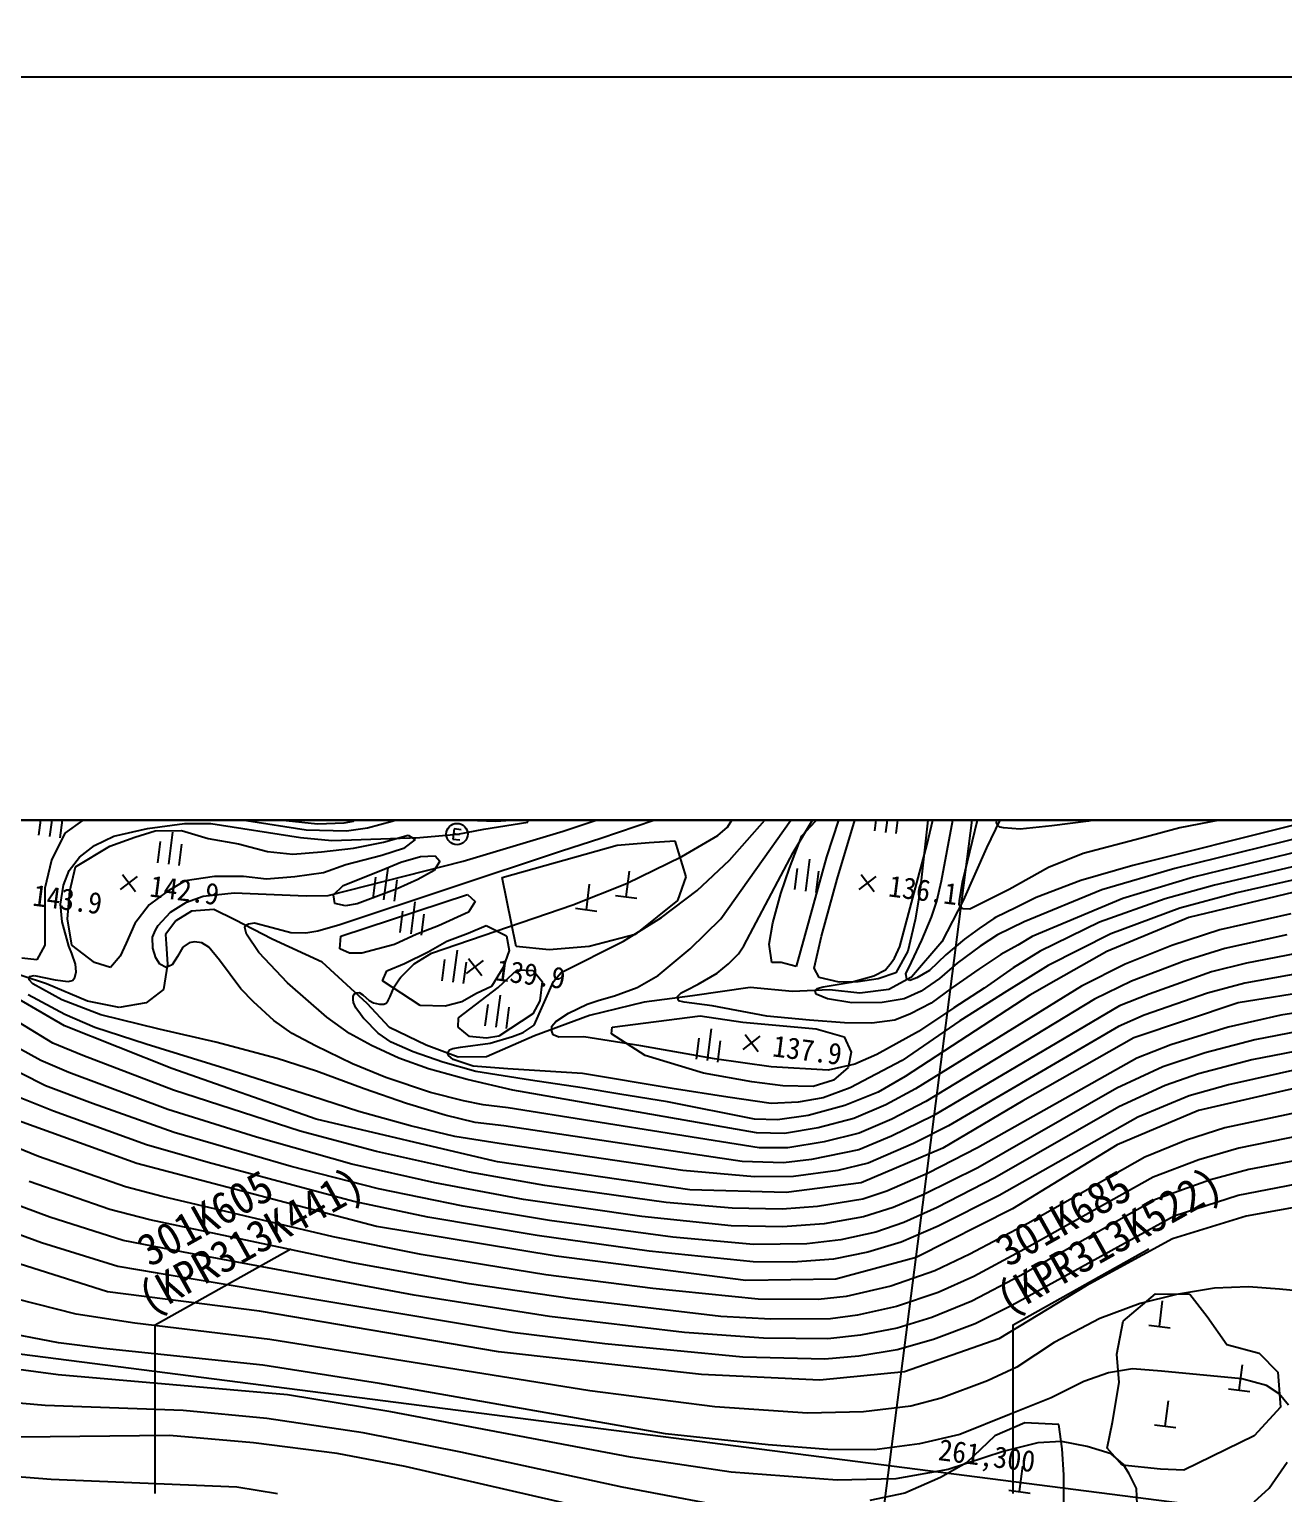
# Model space of a CAD drawing. Header units: millimetres. Extents: x 2406 to 3202, y 1103 to 1810.
# Drawn here: x 2783.3 to 2900.3, y 1487 to 1623.5 of the extents above; entities that cross this region are included whole.
import ezdxf
from ezdxf.xclip import XClip

# ---------------------------------------------------------------- set-up
doc = ezdxf.new("R2010")
doc.units = ezdxf.units.MM
doc.header["$LTSCALE"] = 10
doc.header["$MEASUREMENT"] = 0
doc.header["$XCLIPFRAME"] = 2
doc.layers.add('TX-PAPR', color=2, linetype='Continuous', plot=False)
doc.layers.add('TZ-BASE', color=253, linetype='Continuous')
doc.styles.add('HANA', font='GulimChe.ttf')
doc.styles.get("Standard").update_dxf_attribs({"font": 'GulimChe.ttf'})

# ---------------------------------------------------------------- blocks, each defined once
blk = doc.blocks.new('JD-FHFJ6')
at = {"layer": 'TZ-BASE'}
for p, q in [((333.38, -297.04), (400.82, 227.79)), ((280, 127.68), (700, 73.71)), ((377.79, 81.81, 136.31), (376.31, 68.3, 136.31)), ((383.49, 75, 133), (385.06, 80.37, 133)), ((357.75, 65.81, 138), (367.21, 79.12, 138)), ((368.58, 69.51, 136.31), (371.11, 77.85, 136.31)), ((295.55, 76.44, 144.1), (295.17, 73.47, 144.1)), ((373.48, 76.84, 136.33), (373.1, 73.86, 136.33)), ((376.99, 72.76, 136), (377.98, 77.08, 136)), ((384.71, 76.99, 150.76), (382.51, 72.42, 150.76)), ((294.18, 73.59, 144.1), (294.43, 75.58, 144.1)), ((296.16, 73.34, 144.1), (296.42, 75.32, 144.1)), ((300.12, 75.25, 144.25), (298.23, 74.97, 144.25)), ((307.74, 76, 144), (313.52, 74.95, 144)), ((310.77, 76.09, 145), (317.21, 74.95, 145)), ((323.5, 74.89, 145), (323.99, 75.34, 145)), ((327.1, 74.9, 144), (328.87, 75.51, 144)), ((334.23, 74.98, 151.22), (331.55, 75.25, 151.22)), ((340.06, 75.09, 151.22), (336.73, 74.87, 151.22)), ((343.04, 73.97, 142), (346.4, 75.09, 142)), ((346.55, 73.31, 141), (354.58, 76.05, 141)), ((358.56, 71.26, 139), (361.92, 75.1, 139)), ((364.49, 71.99, 137), (366.77, 75.79, 137)), ((366.56, 74.91, 136.81), (367.67, 75.99, 136.81)), ((368.79, 75.22, 136.81), (367.6, 71.58, 136.81)), ((372.11, 73.99, 136.33), (372.36, 75.97, 136.33)), ((374.09, 73.74, 136.33), (374.35, 75.72, 136.33)), ((378.33, 69.33, 135), (379.53, 75.9, 135)), ((380.27, 69.21, 134), (381.91, 76.02, 134)), ((396.32, 75.82, 133), (392.02, 74.91, 133)), ((406.08, 75.36, 134), (400.55, 74.28, 134)), ((296.58, 73.79, 144.25), (295.34, 71.27, 144.25)), ((298.23, 74.97, 144.25), (296.58, 73.79, 144.25)), ((301.16, 73.49, 143), (304.31, 74.23, 143)), ((303.12, 73.4, 143.22), (305.02, 73.99, 143.22)), ((304.31, 74.23, 143), (307.75, 74.68, 143)), ((305.02, 73.99, 143.22), (307.47, 74.04, 143.22)), ((306.64, 73.88, 143.39), (306.25, 70.91, 143.39)), ((307.47, 74.04, 143.22), (309.95, 73.28, 143.22)), ((307.75, 74.68, 143), (310.19, 74.7, 143)), ((310.19, 74.7, 143), (318.57, 73.38, 143)), ((313.52, 74.95, 144), (319.09, 74.09, 144)), ((317.21, 74.95, 145), (320.13, 74.66, 145)), ((319.09, 74.09, 144), (322.84, 73.99, 144)), ((320.13, 74.66, 145), (322.64, 74.75, 145)), ((322.64, 74.75, 145), (323.5, 74.89, 145)), ((322.84, 73.99, 144), (324.79, 74.27, 144)), ((324.79, 74.27, 144), (327.1, 74.9, 144)), ((332.87, 74.19, 144.08), (332.75, 73.23, 144.08)), ((333.39, 73.64, 144.08), (332.81, 73.71, 144.08)), ((333.53, 74.1, 144.08), (332.87, 74.19, 144.08)), ((333.23, 73.68, 143), (335.66, 74.17, 143)), ((333.73, 71.18, 142), (343.04, 73.97, 142)), ((336.73, 74.87, 151.22), (334.23, 74.98, 151.22)), ((335.66, 74.17, 143), (339.76, 74.81, 143)), ((339.76, 74.81, 143), (339.75, 75.07, 143)), ((357.48, 73.58, 140), (358.37, 74.34, 140)), ((358.37, 74.34, 140), (358.82, 75.06, 140)), ((365.3, 73.55, 136.81), (366.56, 74.91, 136.81)), ((383.45, 74.75, 133), (383.49, 75, 133)), ((383.61, 74.48, 133), (383.45, 74.75, 133)), ((383.78, 74.33, 133), (383.61, 74.48, 133)), ((384.09, 74.29, 133), (383.78, 74.33, 133)), ((385.66, 74.15, 133), (384.09, 74.29, 133)), ((388.61, 74.47, 133), (385.66, 74.15, 133)), ((392.02, 74.91, 133), (388.61, 74.47, 133)), ((411.05, 74.49, 135), (396.15, 70.76, 135)), ((400.55, 74.28, 134), (396.95, 73.33, 134)), ((297.57, 70.66, 143.22), (300.77, 72.57, 143.22)), ((297.96, 71.54, 143), (299.36, 72.64, 143)), ((299.36, 72.64, 143), (301.16, 73.49, 143)), ((300.77, 72.57, 143.22), (303.12, 73.4, 143.22)), ((305.26, 71.03, 143.39), (305.52, 73.02, 143.39)), ((307.25, 70.78, 143.39), (307.5, 72.76, 143.39)), ((309.95, 73.28, 143.22), (312.79, 72.78, 143.22)), ((312.79, 72.78, 143.22), (315.47, 72.07, 143.22)), ((318.57, 73.38, 143), (321.49, 73.11, 143)), ((320.51, 72.05, 143.22), (323.49, 72.38, 143.22)), ((321.49, 73.11, 143), (329.68, 73.39, 143)), ((323.49, 72.38, 143.22), (326.31, 72.94, 143.22)), ((328.16, 72.36, 143.22), (326.13, 71.7, 143.22)), ((326.31, 72.94, 143.22), (328.61, 73.59, 143.22)), ((329.26, 73.2, 143.22), (328.16, 72.36, 143.22)), ((328.61, 73.59, 143.22), (329.26, 73.2, 143.22)), ((329.68, 73.39, 143), (333.23, 73.68, 143)), ((332.75, 73.23, 144.08), (333.41, 73.15, 144.08)), ((337.37, 69.66, 139.51), (348.08, 72.67, 139.51)), ((342.89, 72.15, 141), (346.55, 73.31, 141)), ((348.08, 72.67, 139.51), (351.07, 72.9, 139.51)), ((351.07, 72.9, 139.51), (353.47, 73.08, 139.51)), ((353.47, 73.08, 139.51), (354.48, 69.72, 139.51)), ((354.1, 71.61, 140), (357.48, 73.58, 140)), ((364.14, 70.53, 136.81), (365.3, 73.55, 136.81)), ((374.42, 63.21, 136), (376.99, 72.76, 136)), ((382.51, 72.42, 150.76), (380.33, 67.51, 150.76)), ((396.95, 73.33, 134), (391.51, 71.88, 134)), ((412.18, 73.46, 136), (400.06, 70.48, 136)), ((295.34, 71.27, 144.25), (294.72, 68.66, 144.25)), ((296.99, 70.32, 143), (297.96, 71.54, 143)), ((315.47, 72.07, 143.22), (317.84, 71.84, 143.22)), ((317.84, 71.84, 143.22), (320.51, 72.05, 143.22)), ((321.15, 67.98, 142), (333.73, 71.18, 142)), ((322.22, 65.26, 141), (342.89, 72.15, 141)), ((326.13, 71.7, 143.22), (322.79, 70.82, 143.22)), ((326.04, 70.29, 142.5), (327.92, 71.08, 142.5)), ((327.92, 71.08, 142.5), (329.75, 71.6, 142.5)), ((329.75, 71.6, 142.5), (331.11, 71.67, 142.5)), ((331.56, 71.16, 142.5), (331.01, 70.3, 142.5)), ((331.11, 71.67, 142.5), (331.56, 71.16, 142.5)), ((348.96, 69.09, 140), (354.1, 71.61, 140)), ((355.55, 68.45, 139), (358.56, 71.26, 139)), ((359.9, 63.29, 137), (364.49, 71.99, 137)), ((367.6, 71.58, 136.81), (364.77, 61.37, 136.81)), ((366.02, 71.36, 136.33), (365.63, 68.39, 136.33)), ((391.51, 71.88, 134), (388.3, 70.58, 134)), ((412.01, 72.18, 137), (401.81, 69.68, 137)), ((413.04, 71.12, 138), (403.77, 68.93, 138)), ((296.45, 68.94, 143), (296.99, 70.32, 143)), ((297.07, 68.37, 143.22), (297.57, 70.66, 143.22)), ((301.77, 68.52, 142.9), (303.36, 69.74, 142.9)), ((301.95, 69.92, 142.9), (303.18, 68.34, 142.9)), ((310.53, 69.74, 143.22), (307.8, 69.33, 143.22)), ((313.26, 69.75, 143.22), (310.53, 69.74, 143.22)), ((315.39, 69.51, 143.22), (313.26, 69.75, 143.22)), ((318.03, 69.71, 143.22), (315.39, 69.51, 143.22)), ((320.7, 70.08, 143.22), (318.03, 69.71, 143.22)), ((322.79, 70.82, 143.22), (320.7, 70.08, 143.22)), ((322.53, 68.9, 142.5), (326.04, 70.29, 142.5)), ((325.32, 67.7, 142.26), (325.58, 69.69, 142.26)), ((326.7, 70.55, 142.26), (326.31, 67.58, 142.26)), ((331.01, 70.3, 142.5), (329.51, 69.47, 142.5)), ((338.65, 63.22, 139.51), (337.37, 69.66, 139.51)), ((348.93, 67.86, 140.85), (349.24, 70.24, 140.85)), ((354.48, 69.72, 139.51), (353.7, 67.51, 139.51)), ((363.33, 68.15, 136.81), (364.14, 70.53, 136.81)), ((364.64, 68.52, 136.33), (364.9, 70.5, 136.33)), ((366.63, 68.26, 136.33), (366.88, 70.24, 136.33)), ((370.65, 68.54, 136.09), (372.23, 69.76, 136.09)), ((370.83, 69.94, 136.09), (372.05, 68.36, 136.09)), ((388.3, 70.58, 134), (384.62, 68.52, 134)), ((396.15, 70.76, 135), (391.31, 69.37, 135)), ((400.06, 70.48, 136), (393.25, 68.5, 136)), ((401.81, 69.68, 137), (395.21, 67.7, 137)), ((413.24, 69.91, 139), (405.85, 68.22, 139)), ((294.72, 68.66, 144.25), (294.73, 66.38, 144.25)), ((296.18, 67.16, 143), (296.45, 68.94, 143)), ((296.85, 65.79, 143.22), (297.07, 68.37, 143.22)), ((306.14, 68.35, 143.22), (304.46, 67.1, 143.22)), ((307.8, 69.33, 143.22), (306.14, 68.35, 143.22)), ((321.64, 68.04, 142.5), (322.53, 68.9, 142.5)), ((327.56, 68.6, 142.5), (323.85, 67.19, 142.5)), ((327.31, 67.45, 142.26), (327.56, 69.43, 142.26)), ((329.51, 69.47, 142.5), (327.56, 68.6, 142.5)), ((343.96, 67.12, 140), (348.96, 69.09, 140)), ((345.21, 66.65, 140.77), (345.51, 69.03, 140.77)), ((352.21, 65.93, 139), (355.55, 68.45, 139)), ((367.12, 64.18, 136.31), (368.58, 69.51, 136.31)), ((376.31, 68.3, 136.31), (375.86, 65.7, 136.31)), ((377.87, 67.44, 135), (378.33, 69.33, 135)), ((379.99, 67.47, 134), (380.27, 69.21, 134)), ((384.62, 68.52, 134), (380.96, 66.71, 134)), ((393.25, 68.5, 136), (386.03, 65.52, 136)), ((391.31, 69.37, 135), (387.14, 67.79, 135)), ((403.77, 68.93, 138), (399.16, 67.65, 138)), ((411.97, 68.48, 140), (401.36, 65.91, 140)), ((296.34, 65.52, 143), (296.18, 67.16, 143)), ((304.46, 67.1, 143.22), (303.13, 65.36, 143.22)), ((306.45, 66.42, 142), (307.92, 67.34, 142)), ((307.92, 67.34, 142), (309.5, 67.92, 142)), ((309.5, 67.92, 142), (312.36, 68.23, 142)), ((312.36, 68.23, 142), (319.08, 67.93, 142)), ((319.08, 67.93, 142), (321.15, 67.98, 142)), ((321.77, 67.23, 142.5), (321.64, 68.04, 142.5)), ((322.74, 67, 142.5), (321.77, 67.23, 142.5)), ((322.31, 64.17, 141.24), (334.12, 68.08, 141.24)), ((323.85, 67.19, 142.5), (322.74, 67, 142.5)), ((329.23, 67.37, 140.89), (328.84, 64.4, 140.89)), ((330.78, 62.59, 140), (343.96, 67.12, 140)), ((334.12, 68.08, 141.24), (334.85, 67.42, 141.24)), ((334.85, 67.42, 141.24), (334.21, 66.42, 141.24)), ((347.94, 67.99, 140.85), (349.92, 67.73, 140.85)), ((353.7, 67.51, 139.51), (349.75, 64.34, 139.51)), ((362.59, 65.43, 136.81), (363.33, 68.15, 136.81)), ((377.37, 65.95, 135), (377.87, 67.44, 135)), ((380.33, 67.51, 150.76), (378.34, 63.65, 150.76)), ((379.95, 67.16, 134), (379.99, 67.47, 134)), ((380.05, 66.96, 134), (379.95, 67.16, 134)), ((380.22, 66.81, 134), (380.05, 66.96, 134)), ((387.14, 67.79, 135), (385.28, 66.87, 135)), ((395.21, 67.7, 137), (386.77, 64.16, 137)), ((399.16, 67.65, 138), (393.06, 65.49, 138)), ((405.85, 68.22, 139), (400.55, 66.79, 139)), ((294.73, 66.38, 144.25), (294.73, 64.64, 144.25)), ((296.95, 63.26, 143), (296.34, 65.52, 143)), ((297.25, 63.34, 143.22), (296.85, 65.79, 143.22)), ((305.3, 65.18, 142), (306.45, 66.42, 142)), ((306.93, 65.61, 150.76), (305.97, 64.35, 150.76)), ((308.39, 66.51, 150.76), (306.93, 65.61, 150.76)), ((310.49, 66.67, 150.76), (308.39, 66.51, 150.76)), ((312.44, 65.7, 150.76), (310.49, 66.67, 150.76)), ((315.92, 63.92, 150.76), (312.44, 65.7, 150.76)), ((327.85, 64.52, 140.89), (328.11, 66.51, 140.89)), ((329.84, 64.27, 140.89), (330.09, 66.25, 140.89)), ((334.21, 66.42, 141.24), (331.41, 65.15, 141.24)), ((344.21, 66.78, 140.77), (346.2, 66.52, 140.77)), ((348.67, 63.73, 139), (352.21, 65.93, 139)), ((354.88, 63, 138), (357.75, 65.81, 138)), ((375.86, 65.7, 136.31), (375.17, 62.79, 136.31)), ((376.47, 63.81, 135), (377.37, 65.95, 135)), ((380.33, 66.73, 134), (380.22, 66.81, 134)), ((380.96, 66.71, 134), (380.33, 66.73, 134)), ((383.19, 65.82, 135), (381.83, 64.91, 135)), ((383.36, 65.93, 135), (383.19, 65.82, 135)), ((385.28, 66.87, 135), (383.36, 65.93, 135)), ((401.36, 65.91, 140), (393.74, 62.74, 140)), ((400.55, 66.79, 139), (394.09, 64.39, 139)), ((410.87, 66.26, 141), (404.27, 64.77, 141)), ((294.73, 64.64, 144.25), (294.72, 63.35, 144.25)), ((303.13, 65.36, 143.22), (302.31, 63.52, 143.22)), ((304.76, 64.08, 142), (305.03, 64.73, 142)), ((305.03, 64.73, 142), (305.3, 65.18, 142)), ((305.97, 64.35, 150.76), (306.04, 63.47, 150.76)), ((313.36, 65, 141), (313.46, 65.22, 141)), ((313.51, 64.36, 141), (313.36, 65, 141)), ((313.46, 65.22, 141), (313.71, 65.34, 141)), ((314.69, 62.65, 141), (313.51, 64.36, 141)), ((313.71, 65.34, 141), (314.27, 65.42, 141)), ((314.27, 65.42, 141), (315.92, 64.98, 141)), ((315.92, 64.98, 141), (317.65, 64.52, 141)), ((317.65, 64.52, 141), (319.05, 64.5, 141)), ((319.05, 64.5, 141), (320.16, 64.67, 141)), ((320.16, 64.67, 141), (322.22, 65.26, 141)), ((322.23, 63.01, 141.24), (322.31, 64.17, 141.24)), ((329.39, 64.38, 141.24), (327.32, 63.4, 141.24)), ((331.41, 65.15, 141.24), (329.39, 64.38, 141.24)), ((332.2, 63.71, 140.26), (334.19, 64.47, 140.26)), ((334.19, 64.47, 140.26), (335.87, 65.18, 140.26)), ((335.87, 65.18, 140.26), (337.76, 64.2, 140.26)), ((337.76, 64.2, 140.26), (338, 62.86, 140.26)), ((349.75, 64.34, 139.51), (345.47, 63.23, 139.51)), ((362.26, 63.43, 136.81), (362.59, 65.43, 136.81)), ((366.46, 61.2, 136.31), (367.12, 64.18, 136.31)), ((381.83, 64.91, 135), (380.46, 63.92, 135)), ((383.54, 64.3, 136), (381.93, 63.26, 136)), ((386.03, 65.52, 136), (383.54, 64.3, 136)), ((386.77, 64.16, 137), (385.44, 63.36, 137)), ((393.06, 65.49, 138), (387.52, 62.8, 138)), ((394.09, 64.39, 139), (388.27, 61.44, 139)), ((404.27, 64.77, 141), (399.78, 63.31, 141)), ((410.5, 64.3, 142), (404.72, 63.05, 142)), ((295.47, 54.22, 146), (280.44, 63.36, 146)), ((294.72, 63.35, 144.25), (293.98, 61.99, 144.25)), ((297.24, 62.57, 143), (296.95, 63.26, 143)), ((299.35, 61.72, 143.22), (297.25, 63.34, 143.22)), ((302.31, 63.52, 143.22), (301.76, 62.32, 143.22)), ((304.78, 63.07, 142), (304.76, 64.08, 142)), ((305.06, 62.17, 142), (304.78, 63.07, 142)), ((306.04, 63.47, 150.76), (306.15, 61.57, 150.76)), ((307.6, 63.17, 142), (307.1, 62.3, 142)), ((308.19, 63.56, 142), (307.6, 63.17, 142)), ((308.67, 63.65, 142), (308.19, 63.56, 142)), ((309.36, 63.57, 142), (308.67, 63.65, 142)), ((310.01, 63.17, 142), (309.36, 63.57, 142)), ((311.02, 61.95, 142), (310.01, 63.17, 142)), ((320.59, 61.76, 150.76), (315.92, 63.92, 150.76)), ((323.12, 62.6, 141.24), (322.23, 63.01, 141.24)), ((327.32, 63.4, 141.24), (324.28, 62.59, 141.24)), ((330.47, 62.72, 140.26), (332.2, 63.71, 140.26)), ((333.15, 62.87, 140.5), (332.77, 59.89, 140.5)), ((338, 62.86, 140.26), (337.44, 61.25, 140.26)), ((341.74, 62.91, 139.51), (338.65, 63.22, 139.51)), ((345.47, 63.23, 139.51), (341.74, 62.91, 139.51)), ((342.85, 60.81, 139), (348.67, 63.73, 139)), ((351.9, 60.52, 138), (354.88, 63, 138)), ((359.38, 62.53, 137), (359.9, 63.29, 137)), ((362.5, 61.74, 136.81), (362.26, 63.43, 136.81)), ((373.92, 62.12, 136), (374.42, 63.21, 136)), ((375.51, 61.76, 135), (376.47, 63.81, 135)), ((378.34, 63.65, 150.76), (375.52, 60.36, 150.76)), ((380.46, 63.92, 135), (378.71, 62.43, 135)), ((381.93, 63.26, 136), (379.78, 61.67, 136)), ((385.44, 63.36, 137), (383.85, 62.47, 137)), ((387.52, 62.8, 138), (385.01, 61.23, 138)), ((399.78, 63.31, 141), (395.44, 61.57, 141)), ((404.72, 63.05, 142), (400.94, 61.86, 142)), ((413.39, 62.95, 143), (406.74, 61.67, 143)), ((293.98, 61.99, 144.25), (292.57, 62.12, 144.25)), ((297.59, 61.58, 143), (297.24, 62.57, 143)), ((297.65, 60.87, 143), (297.59, 61.58, 143)), ((300.85, 61.26, 143.22), (299.35, 61.72, 143.22)), ((301.76, 62.32, 143.22), (300.85, 61.26, 143.22)), ((305.45, 61.58, 142), (305.06, 62.17, 142)), ((306.03, 61.27, 142), (305.45, 61.58, 142)), ((306.15, 61.57, 150.76), (305.78, 59.22, 150.76)), ((306.61, 61.51, 142), (306.03, 61.27, 142)), ((307.1, 62.3, 142), (306.61, 61.51, 142)), ((313.01, 59.28, 142), (311.02, 61.95, 142)), ((317.36, 59.82, 141), (314.69, 62.65, 141)), ((324.77, 57.92, 150.76), (320.59, 61.76, 150.76)), ((324.28, 62.59, 141.24), (323.12, 62.6, 141.24)), ((326.62, 60.96, 140.26), (328.24, 61.63, 140.26)), ((327.9, 60.36, 140), (329.16, 61.6, 140)), ((328.24, 61.63, 140.26), (330.47, 62.72, 140.26)), ((329.16, 61.6, 140), (330.78, 62.59, 140)), ((331.78, 60.02, 140.5), (332.03, 62, 140.5)), ((333.76, 59.76, 140.5), (334.02, 61.75, 140.5)), ((334.05, 60.71, 139.95), (335.63, 61.93, 139.95)), ((334.23, 62.11, 139.95), (335.45, 60.53, 139.95)), ((357.4, 60.74, 137), (358.45, 61.61, 137)), ((358.45, 61.61, 137), (359.38, 62.53, 137)), ((363.38, 61.74, 136.81), (362.5, 61.74, 136.81)), ((364.77, 61.37, 136.81), (363.38, 61.74, 136.81)), ((373.09, 61.06, 136), (373.63, 61.69, 136)), ((373.63, 61.69, 136), (373.92, 62.12, 136)), ((375.17, 62.79, 136.31), (374.06, 60.76, 136.31)), ((374.98, 60.66, 135), (375.51, 61.76, 135)), ((378.71, 62.43, 135), (377.2, 60.99, 135)), ((379.78, 61.67, 136), (378.12, 60.25, 136)), ((383.85, 62.47, 137), (381.81, 61.1, 137)), ((388.27, 61.44, 139), (386.37, 60.28, 139)), ((393.74, 62.74, 140), (389.02, 60.09, 140)), ((395.44, 61.57, 141), (391.36, 59.51, 141)), ((400.94, 61.86, 142), (396.03, 59.98, 142)), ((406.74, 61.67, 143), (403.48, 60.86, 143)), ((294.87, 59.74, 150.76), (290.32, 61.23, 150.76)), ((293.27, 60.11, 143), (293.31, 60.42, 143)), ((293.62, 59.75, 143), (293.27, 60.11, 143)), ((293.31, 60.42, 143), (293.72, 60.52, 143)), ((293.72, 60.52, 143), (295.69, 60.11, 143)), ((295.69, 60.11, 143), (296.91, 59.95, 143)), ((297.31, 60.06, 143), (297.51, 60.34, 143)), ((297.51, 60.34, 143), (297.65, 60.87, 143)), ((326.21, 60.01, 140.26), (326.62, 60.96, 140.26)), ((327.3, 59.46, 140), (327.8, 60.2, 140)), ((327.8, 60.2, 140), (327.9, 60.36, 140)), ((337.44, 61.25, 140.26), (336.38, 59.49, 140.26)), ((337, 59.41, 139.49), (337.96, 60.3, 139.49)), ((337.96, 60.3, 139.49), (338.75, 61.04, 139.49)), ((338.75, 61.04, 139.49), (340.25, 60.99, 139.49)), ((340.25, 60.99, 139.49), (341.08, 59.96, 139.49)), ((342.13, 59.96, 139), (342.85, 60.81, 139)), ((349.94, 59.39, 138), (351.9, 60.52, 138)), ((355.64, 59.72, 137), (357.4, 60.74, 137)), ((366.9, 60.34, 136.31), (366.46, 61.2, 136.31)), ((368.77, 59.91, 136.31), (366.9, 60.34, 136.31)), ((369.9, 59.91, 136), (372, 60.5, 136)), ((372.4, 60.22, 136.31), (370.54, 59.94, 136.31)), ((372, 60.5, 136), (373.09, 61.06, 136)), ((374.06, 60.76, 136.31), (372.4, 60.22, 136.31)), ((375.52, 60.36, 150.76), (373.4, 59.21, 150.76)), ((375.07, 60.18, 135), (374.98, 60.66, 135)), ((375.37, 60.06, 135), (375.07, 60.18, 135)), ((376.02, 60.29, 135), (375.37, 60.06, 135)), ((377.2, 60.99, 135), (376.02, 60.29, 135)), ((378.12, 60.25, 136), (376.41, 59.07, 136)), ((381.81, 61.1, 137), (379.25, 59.33, 137)), ((385.01, 61.23, 138), (382.28, 59.33, 138)), ((386.37, 60.28, 139), (384.42, 59.05, 139)), ((389.02, 60.09, 140), (386.54, 58.69, 140)), ((403.48, 60.86, 143), (397.68, 58.79, 143)), ((414.25, 61.19, 144), (406.59, 59.81, 144)), ((296.56, 55.83, 145), (290.44, 59.36, 145)), ((296.6, 56.88, 144), (293.17, 58.72, 144)), ((296.3, 58.24, 143), (293.62, 59.75, 143)), ((298.71, 58.13, 150.76), (294.87, 59.74, 150.76)), ((296.91, 59.95, 143), (297.31, 60.06, 143)), ((305.78, 59.22, 150.76), (304.17, 57.97, 150.76)), ((314.18, 58.05, 142), (313.01, 59.28, 142)), ((321, 56.63, 141), (317.36, 59.82, 141)), ((323.47, 58.59, 140), (323.58, 58.8, 140)), ((323.58, 58.8, 140), (323.74, 58.9, 140)), ((323.74, 58.9, 140), (324.02, 58.92, 140)), ((324.02, 58.92, 140), (324.37, 58.73, 140)), ((324.37, 58.73, 140), (324.95, 58.2, 140)), ((329.7, 57.72, 140.26), (326.21, 60.01, 140.26)), ((326.93, 58.57, 140), (327.3, 59.46, 140)), ((333.3, 56.56, 139.49), (337, 59.41, 139.49)), ((334.96, 58.84, 140.26), (333.59, 58.05, 140.26)), ((336.38, 59.49, 140.26), (334.96, 58.84, 140.26)), ((340.34, 55.89, 139), (342.13, 59.96, 139)), ((341.08, 59.96, 139.49), (340.88, 58.17, 139.49)), ((347.84, 58.63, 138), (349.94, 59.39, 138)), ((353.7, 58.57, 137), (354.05, 58.91, 137)), ((354.05, 58.91, 137), (354.55, 59.16, 137)), ((354.55, 59.16, 137), (355.64, 59.72, 137)), ((360.49, 59.41, 150.76), (355.1, 58.62, 150.76)), ((364.44, 59.03, 150.76), (360.49, 59.41, 150.76)), ((367.88, 59.19, 150.76), (364.44, 59.03, 150.76)), ((366.53, 59.1, 136), (366.71, 59.31, 136)), ((366.64, 58.77, 136), (366.53, 59.1, 136)), ((367.68, 58.33, 136), (366.64, 58.77, 136)), ((366.71, 59.31, 136), (367.28, 59.47, 136)), ((367.28, 59.47, 136), (369.9, 59.91, 136)), ((370.7, 58.86, 150.76), (367.88, 59.19, 150.76)), ((370.54, 59.94, 136.31), (368.77, 59.91, 136.31)), ((373.4, 59.21, 150.76), (370.7, 58.86, 150.76)), ((376.41, 59.07, 136), (374.84, 58.34, 136)), ((391.36, 59.51, 141), (375.9, 49.96, 141)), ((379.25, 59.33, 137), (377.35, 57.94, 137)), ((382.28, 59.33, 138), (379.48, 57.51, 138)), ((384.42, 59.05, 139), (380.02, 56.28, 139)), ((396.03, 59.98, 142), (392.59, 58.31, 142)), ((397.68, 58.79, 143), (394.92, 57.69, 143)), ((403.1, 58.86, 144), (397.21, 56.81, 144)), ((406.59, 59.81, 144), (403.1, 58.86, 144)), ((417.3, 59.8, 145), (405.97, 57.96, 145)), ((299.94, 56.84, 143), (296.3, 58.24, 143)), ((301.65, 57.54, 150.76), (298.71, 58.13, 150.76)), ((304.17, 57.97, 150.76), (301.65, 57.54, 150.76)), ((316.06, 56.33, 142), (314.18, 58.05, 142)), ((323.46, 58.28, 140), (323.47, 58.59, 140)), ((323.51, 57.99, 140), (323.46, 58.28, 140)), ((323.73, 57.51, 140), (323.51, 57.99, 140)), ((324.14, 56.9, 140), (323.73, 57.51, 140)), ((326.86, 55.66, 150.76), (324.77, 57.92, 150.76)), ((324.95, 58.2, 140), (325.35, 57.98, 140)), ((325.35, 57.98, 140), (325.93, 57.85, 140)), ((325.93, 57.85, 140), (326.32, 57.86, 140)), ((326.32, 57.86, 140), (326.53, 57.94, 140)), ((326.53, 57.94, 140), (326.7, 58.12, 140)), ((326.7, 58.12, 140), (326.93, 58.57, 140)), ((332.06, 57.66, 140.26), (329.7, 57.72, 140.26)), ((333.59, 58.05, 140.26), (332.06, 57.66, 140.26)), ((335.78, 55.83, 140.05), (336.04, 57.81, 140.05)), ((337.16, 58.67, 140.05), (336.78, 55.7, 140.05)), ((337.77, 55.57, 140.05), (338.02, 57.56, 140.05)), ((340.88, 58.17, 139.49), (340.23, 56.93, 139.49)), ((343.54, 57, 138), (345.28, 57.86, 138)), ((345.28, 57.86, 138), (346.4, 58.23, 138)), ((350.61, 58.03, 150.76), (345.49, 56.79, 150.76)), ((346.4, 58.23, 138), (347.84, 58.63, 138)), ((355.1, 58.62, 150.76), (350.61, 58.03, 150.76)), ((353.8, 58.17, 137), (353.7, 58.57, 137)), ((354.33, 58.02, 137), (353.8, 58.17, 137)), ((356.93, 57.69, 137), (354.33, 58.02, 137)), ((362.02, 56.72, 137), (356.93, 57.69, 137)), ((369.96, 57.96, 136), (367.68, 58.33, 136)), ((372.77, 57.99, 136), (369.96, 57.96, 136)), ((374.84, 58.34, 136), (372.77, 57.99, 136)), ((386.54, 58.69, 140), (374.93, 51.11, 140)), ((377.35, 57.94, 137), (375.44, 56.94, 137)), ((379.48, 57.51, 138), (376.16, 55.29, 138)), ((392.59, 58.31, 142), (376.85, 48.77, 142)), ((394.92, 57.69, 143), (377.55, 47.43, 143)), ((405.97, 57.96, 145), (396.26, 54.71, 145)), ((414.9, 57.61, 146), (409.94, 56.81, 146)), ((294.34, 52.58, 147), (286.99, 56.64, 147)), ((299.4, 55.67, 144), (296.6, 56.88, 144)), ((305.37, 55.52, 143), (299.94, 56.84, 143)), ((317.77, 55.1, 142), (316.06, 56.33, 142)), ((323.14, 55.11, 141), (321, 56.63, 141)), ((324.47, 56.49, 140), (324.14, 56.9, 140)), ((324.5, 56.47, 140), (324.47, 56.49, 140)), ((325.79, 55.15, 140), (324.5, 56.47, 140)), ((333.26, 55.71, 139.49), (333.3, 56.56, 139.49)), ((340.23, 56.93, 139.49), (337.04, 54.87, 139.49)), ((345.49, 56.79, 150.76), (340.38, 54.89, 150.76)), ((341.98, 55.8, 138), (342.35, 56.22, 138)), ((342.35, 56.22, 138), (343.54, 57, 138)), ((347.62, 55.69, 138.39), (355.82, 56.76, 138.39)), ((355.82, 56.76, 138.39), (359.79, 56.18, 138.39)), ((359.79, 56.18, 138.39), (366.62, 55.55, 138.39)), ((366.02, 56.36, 137), (362.02, 56.72, 137)), ((369.26, 56.1, 137), (366.02, 56.36, 137)), ((371.82, 56.08, 137), (369.26, 56.1, 137)), ((373.96, 56.35, 137), (371.82, 56.08, 137)), ((375.44, 56.94, 137), (373.96, 56.35, 137)), ((380.02, 56.28, 139), (374.65, 52.61, 139)), ((397.21, 56.81, 144), (394.82, 55.78, 144)), ((409.94, 56.81, 146), (405.05, 55.71, 146)), ((306.55, 51.85, 145), (296.56, 55.83, 145)), ((304.18, 54.12, 144), (299.4, 55.67, 144)), ((310.66, 54.3, 143), (305.37, 55.52, 143)), ((319.95, 53.96, 142), (317.77, 55.1, 142)), ((325.17, 53.99, 141), (323.14, 55.11, 141)), ((327, 54.3, 140), (325.79, 55.15, 140)), ((330.26, 54.01, 150.76), (326.86, 55.66, 150.76)), ((334.32, 54.84, 139.49), (333.26, 55.71, 139.49)), ((335.9, 54.68, 139.49), (334.32, 54.84, 139.49)), ((340.38, 54.89, 150.76), (335.9, 52.94, 150.76)), ((337.04, 54.87, 139.49), (335.9, 54.68, 139.49)), ((336.25, 54.2, 139), (338.33, 54.83, 139)), ((338.33, 54.83, 139), (339.31, 55.2, 139)), ((339.31, 55.2, 139), (340.34, 55.89, 139)), ((342, 55.33, 138), (341.98, 55.8, 138)), ((342.11, 55, 138), (342, 55.33, 138)), ((342.63, 54.78, 138), (342.11, 55, 138)), ((344.96, 54.79, 138), (342.63, 54.78, 138)), ((350.3, 53.95, 138), (344.96, 54.79, 138)), ((347.56, 55.07, 138.39), (347.62, 55.69, 138.39)), ((350.68, 53.06, 138.39), (347.56, 55.07, 138.39)), ((355.47, 52.71, 138.15), (355.73, 54.69, 138.15)), ((356.85, 55.56, 138.15), (356.47, 52.58, 138.15)), ((359.83, 53.62, 137.85), (361.41, 54.85, 137.85)), ((360.01, 55.03, 137.85), (361.23, 53.44, 137.85)), ((366.62, 55.55, 138.39), (369.24, 54.8, 138.39)), ((369.24, 54.8, 138.39), (369.89, 53.38, 138.39)), ((376.16, 55.29, 138), (372.3, 53.14, 138)), ((394.82, 55.78, 144), (378.98, 46.51, 144)), ((396.26, 54.71, 145), (385.91, 48.84, 145)), ((405.05, 55.71, 146), (399.71, 54.07, 146)), ((412.8, 55.54, 147), (407.53, 54.52, 147)), ((294.79, 50.24, 148), (288.21, 53.57, 148)), ((298.27, 53.06, 146), (295.47, 54.22, 146)), ((311.51, 51.85, 144), (304.18, 54.12, 144)), ((316.38, 52.78, 143), (310.66, 54.3, 143)), ((323.4, 52.27, 142), (319.95, 53.96, 142)), ((327.74, 52.8, 141), (325.17, 53.99, 141)), ((329.07, 53.41, 140), (327, 54.3, 140)), ((331.82, 52.43, 140), (329.07, 53.41, 140)), ((333.27, 52.91, 150.76), (330.26, 54.01, 150.76)), ((332.25, 53.31, 139), (332.44, 53.6, 139)), ((332.37, 53.06, 139), (332.25, 53.31, 139)), ((332.44, 53.6, 139), (332.76, 53.71, 139)), ((332.76, 53.71, 139), (333.48, 53.85, 139)), ((333.48, 53.85, 139), (336.25, 54.2, 139)), ((357.15, 52.76, 138), (350.3, 53.95, 138)), ((357.46, 52.45, 138.15), (357.71, 54.44, 138.15)), ((369.89, 53.38, 138.39), (369.63, 51.93, 138.39)), ((399.71, 54.07, 146), (396.54, 52.8, 146)), ((402.91, 53.31, 147), (398.96, 52, 147)), ((407.53, 54.52, 147), (402.91, 53.31, 147)), ((413.61, 53.91, 148), (407.24, 52.66, 148)), ((296.95, 51.49, 147), (294.34, 52.58, 147)), ((306.71, 49.82, 146), (298.27, 53.06, 146)), ((320.04, 51.61, 143), (316.38, 52.78, 143)), ((326.5, 51.02, 142), (323.4, 52.27, 142)), ((330.5, 51.83, 141), (327.74, 52.8, 141)), ((334.9, 51.57, 140), (331.82, 52.43, 140)), ((332.79, 52.7, 139), (332.37, 53.06, 139)), ((334.65, 52.07, 139), (332.79, 52.7, 139)), ((335.9, 52.94, 150.76), (333.27, 52.91, 150.76)), ((337.89, 51.81, 139), (334.65, 52.07, 139)), ((356.13, 51.43, 138.39), (350.68, 53.06, 138.39)), ((362.43, 52, 138), (357.15, 52.76, 138)), ((367.76, 51.71, 138), (362.43, 52, 138)), ((370.24, 52.24, 138), (367.76, 51.71, 138)), ((369.63, 51.93, 138.39), (368.25, 50.76, 138.39)), ((374.65, 52.61, 139), (369.8, 50.04, 139)), ((372.3, 53.14, 138), (370.24, 52.24, 138)), ((396.54, 52.8, 146), (381.68, 44.45, 146)), ((398.96, 52, 147), (394.65, 50.01, 147)), ((407.24, 52.66, 148), (402.29, 51.34, 148)), ((412.15, 51.91, 149), (405.07, 50.33, 149)), ((306.18, 48.03, 147), (296.95, 51.49, 147)), ((320.03, 47.12, 145), (306.55, 51.85, 145)), ((319.58, 49.26, 144), (311.51, 51.85, 144)), ((324.5, 49.95, 143), (320.04, 51.61, 143)), ((330.68, 49.62, 142), (326.5, 51.02, 142)), ((334.1, 50.82, 141), (330.5, 51.83, 141)), ((338.34, 49.82, 141), (334.1, 50.82, 141)), ((340.01, 50.76, 140), (334.9, 51.57, 140)), ((344.84, 51.38, 139), (337.89, 51.81, 139)), ((344.82, 50.06, 140), (340.01, 50.76, 140)), ((353.22, 50, 139), (344.84, 51.38, 139)), ((360.62, 50.62, 138.39), (356.13, 51.43, 138.39)), ((363.52, 50.23, 138.39), (360.62, 50.62, 138.39)), ((368.25, 50.76, 138.39), (366.35, 50.18, 138.39)), ((374.93, 51.11, 140), (372.4, 49.65, 140)), ((402.29, 51.34, 148), (399.16, 50.27, 148)), ((414.03, 50.63, 150), (402.29, 47.94, 150)), ((295.52, 47.88, 149), (292.28, 49.19, 149)), ((299.16, 48.58, 148), (294.79, 50.24, 148)), ((318.53, 46.01, 146), (306.71, 49.82, 146)), ((323.99, 47.84, 144), (319.58, 49.26, 144)), ((328.45, 48.59, 143), (324.5, 49.95, 143)), ((333.77, 48.84, 142), (330.68, 49.62, 142)), ((361.07, 45.84, 141), (338.34, 49.82, 141)), ((348.33, 49.46, 140), (344.82, 50.06, 140)), ((352.76, 48.73, 140), (348.33, 49.46, 140)), ((358.41, 49.17, 139), (353.22, 50, 139)), ((362.45, 48.58, 139), (358.41, 49.17, 139)), ((366.35, 50.18, 138.39), (363.52, 50.23, 138.39)), ((369.8, 50.04, 139), (367.27, 49.12, 139)), ((372.4, 49.65, 140), (369.31, 48.39, 140)), ((375.9, 49.96, 141), (373.12, 48.46, 141)), ((394.65, 50.01, 147), (381.7, 42.6, 147)), ((399.16, 50.27, 148), (394.84, 48.27, 148)), ((401.4, 49.29, 149), (396.62, 47.31, 149)), ((405.07, 50.33, 149), (401.4, 49.29, 149)), ((304.19, 44.73, 149), (295.52, 47.88, 149)), ((306.78, 45.89, 148), (299.16, 48.58, 148)), ((314.45, 45.45, 147), (306.18, 48.03, 147)), ((328.8, 46.52, 144), (323.99, 47.84, 144)), ((332.04, 47.5, 143), (328.45, 48.59, 143)), ((335.59, 48.45, 142), (333.77, 48.84, 142)), ((337.92, 48.17, 142), (335.59, 48.45, 142)), ((361.32, 44.45, 142), (337.92, 48.17, 142)), ((360.89, 47.13, 140), (352.76, 48.73, 140)), ((364.96, 48.72, 139), (362.45, 48.58, 139)), ((367.27, 49.12, 139), (364.96, 48.72, 139)), ((369.31, 48.39, 140), (365.9, 47.47, 140)), ((373.12, 48.46, 141), (370.14, 47.18, 141)), ((376.85, 48.77, 142), (373.7, 47.13, 142)), ((385.91, 48.84, 145), (378.45, 44.41, 145)), ((394.84, 48.27, 148), (383.29, 41.65, 148)), ((402.29, 47.94, 150), (394.68, 44.72, 150)), ((412.51, 47.98, 151), (404.74, 46.31, 151)), ((303.31, 42.98, 150), (291.85, 47.14, 150)), ((336.66, 43.21, 145), (320.03, 47.12, 145)), ((332.96, 45.52, 144), (328.8, 46.52, 144)), ((334.84, 46.83, 143), (332.04, 47.5, 143)), ((337.5, 46.52, 143), (334.84, 46.83, 143)), ((359.73, 43.19, 143), (337.5, 46.52, 143)), ((363.02, 47.08, 140), (360.89, 47.13, 140)), ((365.9, 47.47, 140), (363.02, 47.08, 140)), ((370.14, 47.18, 141), (366.81, 46.31, 141)), ((373.7, 47.13, 142), (370.65, 45.83, 142)), ((377.55, 47.43, 143), (373.67, 45.53, 143)), ((378.98, 46.51, 144), (375.72, 44.85, 144)), ((396.62, 47.31, 149), (383.68, 40.01, 149)), ((294.13, 43.66, 151), (289.72, 45.45, 151)), ((317.68, 42.72, 148), (306.78, 45.89, 148)), ((323.36, 42.94, 147), (314.45, 45.45, 147)), ((325.64, 44.1, 146), (318.53, 46.01, 146)), ((337.08, 44.86, 144), (332.96, 45.52, 144)), ((363.68, 45.79, 141), (361.07, 45.84, 141)), ((366.81, 46.31, 141), (363.68, 45.79, 141)), ((370.65, 45.83, 142), (367.39, 45, 142)), ((373.67, 45.53, 143), (370.61, 44.26, 143)), ((401.17, 45.16, 151), (397.26, 43.6, 151)), ((404.74, 46.31, 151), (401.17, 45.16, 151)), ((411.98, 45.64, 152), (406.03, 44.42, 152)), ((309.94, 43.09, 149), (304.19, 44.73, 149)), ((334.3, 42.18, 146), (325.64, 44.1, 146)), ((354.21, 42.33, 144), (337.08, 44.86, 144)), ((364, 44.46, 142), (361.32, 44.45, 142)), ((367.39, 45, 142), (364, 44.46, 142)), ((370.61, 44.26, 143), (366.2, 43.38, 143)), ((378.45, 44.41, 145), (370.84, 41.19, 145)), ((375.72, 44.85, 144), (371.48, 43.04, 144)), ((381.68, 44.45, 146), (377.06, 42.08, 146)), ((394.68, 44.72, 150), (384.92, 38.78, 150)), ((406.03, 44.42, 152), (402.32, 43.34, 152)), ((302.24, 40.81, 151), (294.13, 43.66, 151)), ((325.64, 37.11, 150), (303.31, 42.98, 150)), ((323.53, 39.45, 149), (309.94, 43.09, 149)), ((325.83, 40.63, 148), (317.68, 42.72, 148)), ((331.08, 41.19, 147), (323.36, 42.94, 147)), ((336.91, 43.15, 145), (336.66, 43.21, 145)), ((354.86, 40.55, 145), (336.91, 43.15, 145)), ((360.89, 41.74, 144), (354.21, 42.33, 144)), ((363.58, 43.05, 143), (359.73, 43.19, 143)), ((366.2, 43.38, 143), (363.58, 43.05, 143)), ((368.65, 42.35, 144), (364.52, 41.77, 144)), ((371.48, 43.04, 144), (368.65, 42.35, 144)), ((381.7, 42.6, 147), (376.67, 40.12, 147)), ((397.26, 43.6, 151), (386.36, 37.41, 151)), ((402.32, 43.34, 152), (398.06, 41.73, 152)), ((406.97, 42.44, 153), (403.4, 41.48, 153)), ((412.7, 43.52, 153), (406.97, 42.44, 153)), ((300.79, 38.71, 152), (293.27, 41.32, 152)), ((339.36, 39.65, 147), (331.08, 41.19, 147)), ((341.33, 40.93, 146), (334.3, 42.18, 146)), ((364.52, 41.77, 144), (360.89, 41.74, 144)), ((370.84, 41.19, 145), (363.83, 40.29, 145)), ((377.06, 42.08, 146), (373.21, 40.41, 146)), ((383.29, 41.65, 148), (377.9, 38.89, 148)), ((398.06, 41.73, 152), (385.71, 34.81, 152)), ((403.4, 41.48, 153), (398.28, 39.63, 153)), ((405.98, 40.03, 154), (411.44, 41.09, 154)), ((295.18, 38, 153), (290.31, 39.79, 153)), ((305.67, 39.91, 151), (302.24, 40.81, 151)), ((321.61, 36.15, 151), (305.67, 39.91, 151)), ((333.72, 39.03, 148), (325.83, 40.63, 148)), ((350.38, 38.07, 147), (339.36, 39.65, 147)), ((352.65, 39.37, 146), (341.33, 40.93, 146)), ((363.83, 40.29, 145), (354.86, 40.55, 145)), ((370.98, 39.67, 146), (366.76, 38.98, 146)), ((373.21, 40.41, 146), (370.98, 39.67, 146)), ((376.67, 40.12, 147), (373.8, 38.88, 147)), ((383.68, 40.01, 149), (378.02, 37.15, 149)), ((398.28, 39.63, 153), (385.66, 32.52, 153)), ((400.01, 38.12, 154), (405.98, 40.03, 154)), ((304.5, 37.74, 152), (300.79, 38.71, 152)), ((330.43, 38, 149), (323.53, 39.45, 149)), ((341.77, 37.68, 148), (333.72, 39.03, 148)), ((358.8, 38.82, 146), (352.65, 39.37, 146)), ((363.47, 38.73, 146), (358.8, 38.82, 146)), ((366.76, 38.98, 146), (363.47, 38.73, 146)), ((373.8, 38.88, 147), (371.05, 38.01, 147)), ((377.9, 38.89, 148), (374.81, 37.51, 148)), ((384.92, 38.78, 150), (375.94, 34.24, 150)), ((412.55, 39.13, 155), (406.72, 38.08, 155)), ((289.38, 37.47, 154), (294.41, 35.64, 154)), ((302.02, 35.81, 153), (295.18, 38, 153)), ((323.44, 33.74, 152), (304.5, 37.74, 152)), ((342.38, 34.36, 150), (325.64, 37.11, 150)), ((340.62, 36.27, 149), (330.43, 38, 149)), ((353.26, 36.13, 148), (341.77, 37.68, 148)), ((358.71, 37.2, 147), (350.38, 38.07, 147)), ((363.5, 37.08, 147), (358.71, 37.2, 147)), ((367.38, 37.36, 147), (363.5, 37.08, 147)), ((371.05, 38.01, 147), (367.38, 37.36, 147)), ((374.81, 37.51, 148), (372.2, 36.61, 148)), ((378.02, 37.15, 149), (374.55, 35.65, 149)), ((386.36, 37.41, 151), (380.96, 34.53, 151)), ((384.88, 29.8, 154), (400.01, 38.12, 154)), ((406.72, 38.08, 155), (399.85, 35.96, 155)), ((294.41, 35.64, 154), (301.53, 33.43, 154)), ((307.66, 34.73, 153), (302.02, 35.81, 153)), ((329.81, 34.52, 151), (321.61, 36.15, 151)), ((351.05, 34.82, 149), (340.62, 36.27, 149)), ((360.8, 35.46, 148), (353.26, 36.13, 148)), ((365.75, 35.52, 148), (360.8, 35.46, 148)), ((368.93, 35.89, 148), (365.75, 35.52, 148)), ((372.2, 36.61, 148), (368.93, 35.89, 148)), ((374.55, 35.65, 149), (371.45, 34.72, 149)), ((399.85, 35.96, 155), (391.79, 31.6, 155)), ((329.15, 30.71, 153), (307.66, 34.73, 153)), ((341.43, 32.62, 151), (329.81, 34.52, 151)), ((360.07, 32.08, 150), (342.38, 34.36, 150)), ((360.76, 33.82, 149), (351.05, 34.82, 149)), ((371.45, 34.72, 149), (368.25, 34.08, 149)), ((375.94, 34.24, 150), (368.48, 32.2, 150)), ((380.96, 34.53, 151), (377.71, 32.98, 151)), ((385.71, 34.81, 152), (381.32, 32.46, 152)), ((300.57, 31.04, 155), (291.07, 34.06, 155)), ((301.53, 33.43, 154), (305.19, 32.8, 154)), ((305.19, 32.8, 154), (338.33, 27.28, 154)), ((334.28, 31.79, 152), (323.44, 33.74, 152)), ((364.47, 33.8, 149), (360.76, 33.82, 149)), ((368.25, 34.08, 149), (364.47, 33.8, 149)), ((377.71, 32.98, 151), (373.58, 31.57, 151)), ((343.9, 30.38, 152), (334.28, 31.79, 152)), ((351.4, 31.33, 151), (341.43, 32.62, 151)), ((368.48, 32.2, 150), (360.07, 32.08, 150)), ((373.58, 31.57, 151), (369.43, 30.59, 151)), ((381.32, 32.46, 152), (378.02, 30.97, 152)), ((385.66, 32.52, 153), (381.14, 30.15, 153)), ((391.79, 31.6, 155), (383.66, 26.65, 155)), ((406.95, 31.5, 156), (403.78, 31.36, 156)), ((409.84, 31.29, 156), (406.95, 31.5, 156)), ((297.65, 28.96, 156), (289.63, 30.97, 156)), ((314.73, 29.22, 155), (300.57, 31.04, 155)), ((341.76, 28.74, 153), (329.15, 30.71, 153)), ((357.74, 28.74, 152), (343.9, 30.38, 152)), ((361.24, 30.34, 151), (351.4, 31.33, 151)), ((366.81, 30.33, 151), (361.24, 30.34, 151)), ((369.43, 30.59, 151), (366.81, 30.33, 151)), ((378.02, 30.97, 152), (374.12, 29.68, 152)), ((381.14, 30.15, 153), (377.4, 28.64, 153)), ((395.25, 28.29, 157.7), (398.26, 30.84, 157.7)), ((400.23, 30.8, 156), (396.84, 29.94, 156)), ((398.26, 30.84, 157.7), (401.46, 30.82, 157.7)), ((398.63, 27.8, 157.75), (398.93, 30.18, 157.75)), ((403.78, 31.36, 156), (400.23, 30.8, 156)), ((401.46, 30.82, 157.7), (403.09, 28.73, 157.7)), ((420.46, 30.2, 156), (409.84, 31.29, 156)), ((303.1, 28.1, 156), (297.65, 28.96, 156)), ((337.03, 25.45, 155), (314.73, 29.22, 155)), ((354.37, 27.25, 153), (341.76, 28.74, 153)), ((362.4, 28.5, 152), (357.74, 28.74, 152)), ((370.48, 28.87, 152), (367.96, 28.52, 152)), ((374.12, 29.68, 152), (370.48, 28.87, 152)), ((381.45, 28.09, 154), (384.88, 29.8, 154)), ((396.84, 29.94, 156), (393.07, 28.56, 156)), ((403.09, 28.73, 157.7), (404.93, 26.11, 157.7)), ((296.01, 26.27, 157), (288.85, 27.65, 157)), ((315.7, 26.58, 156), (303.1, 28.1, 156)), ((367.96, 28.52, 152), (362.4, 28.5, 152)), ((374.17, 27.66, 153), (370.78, 27, 153)), ((377.4, 28.64, 153), (374.17, 27.66, 153)), ((377.58, 26.62, 154), (381.45, 28.09, 154)), ((393.07, 28.56, 156), (388.81, 26.32, 156)), ((394.67, 25.21, 157.7), (395.25, 28.29, 157.7)), ((397.63, 27.93, 157.75), (399.62, 27.68, 157.75)), ((280, 26.85), (700, -27.12)), ((300.19, 25.74, 157), (296.01, 26.27, 157)), ((345.53, 21.81, 156), (315.7, 26.58, 156)), ((338.33, 27.28, 154), (346.92, 26.23, 154)), ((346.92, 26.23, 154), (359.8, 24.96, 154)), ((361.71, 26.7, 153), (354.37, 27.25, 153)), ((367.73, 26.65, 153), (361.71, 26.7, 153)), ((370.78, 27, 153), (367.73, 26.65, 153)), ((374.17, 25.65, 154), (377.58, 26.62, 154)), ((383.66, 26.65, 155), (374.87, 23.59, 155)), ((388.81, 26.32, 156), (385.35, 24.02, 156)), ((404.93, 26.11, 157.7), (407.92, 25.31, 157.7)), ((315.04, 24.21, 157), (300.19, 25.74, 157)), ((355.95, 23.32, 155), (337.03, 25.45, 155)), ((359.8, 24.96, 154), (367.43, 24.78, 154)), ((367.43, 24.78, 154), (370.61, 25.06, 154)), ((370.61, 25.06, 154), (374.17, 25.65, 154)), ((394.87, 22.57, 157.7), (394.67, 25.21, 157.7)), ((407.92, 25.31, 157.7), (409.66, 23.54, 157.7)), ((295.97, 23.3, 158), (287.88, 24.39, 158)), ((317.35, 21.42, 158), (295.97, 23.3, 158)), ((325.93, 22.48, 157), (315.04, 24.21, 157)), ((366.98, 22.8, 155), (355.95, 23.32, 155)), ((374.87, 23.59, 155), (366.98, 22.8, 155)), ((385.35, 24.02, 156), (382.6, 22.74, 156)), ((393.88, 23.47, 157), (391.6, 22.67, 157)), ((396.12, 23.87, 157), (393.88, 23.47, 157)), ((398.83, 23.64, 157), (396.12, 23.87, 157)), ((406.32, 22.93, 157), (398.83, 23.64, 157)), ((406.07, 21.86, 158.21), (406.38, 24.24, 158.21)), ((409.66, 23.54, 157.7), (409.91, 20.28, 157.7)), ((352.6, 17.81, 157), (325.93, 22.48, 157)), ((382.6, 22.74, 156), (378.29, 21.11, 156)), ((391.6, 22.67, 157), (388.53, 21.16, 157)), ((394.27, 18.88, 157.7), (394.87, 22.57, 157.7)), ((405.08, 21.99, 158.21), (407.07, 21.74, 158.21)), ((408.62, 22.31, 157), (406.32, 22.93, 157)), ((409.8, 21.53, 157), (408.62, 22.31, 157)), ((294.77, 20.45, 159), (287.95, 21.02, 159)), ((326.98, 19.86, 158), (317.35, 21.42, 158)), ((357.17, 20.3, 156), (345.53, 21.81, 156)), ((378.29, 21.11, 156), (375.47, 20.38, 156)), ((388.53, 21.16, 157), (384.65, 19.61, 157)), ((399.17, 18.5, 158.22), (399.48, 20.88, 158.22)), ((410.66, 20.48, 157), (409.8, 21.53, 157)), ((307.62, 19.98, 159), (294.77, 20.45, 159)), ((315.43, 19.24, 159), (307.62, 19.98, 159)), ((324.4, 17.89, 159), (315.43, 19.24, 159)), ((349.33, 15.63, 158), (326.98, 19.86, 158)), ((365.83, 19.71, 156), (357.17, 20.3, 156)), ((371.03, 19.86, 156), (365.83, 19.71, 156)), ((375.47, 20.38, 156), (371.03, 19.86, 156)), ((384.65, 19.61, 157), (380.04, 17.74, 157)), ((409.91, 20.28, 157.7), (407.46, 17.61, 157.7)), ((333.5, 16.09, 159), (324.4, 17.89, 159)), ((362.17, 16.77, 157), (352.6, 17.81, 157)), ((380.04, 17.74, 157), (376.25, 16.87, 157)), ((386.09, 18.83, 175.14), (383.28, 17.62, 175.14)), ((389.27, 18.66, 175.14), (386.09, 18.83, 175.14)), ((389.55, 16.4, 175.14), (389.27, 18.66, 175.14)), ((393.77, 16.45, 157.7), (394.27, 18.88, 157.7)), ((398.18, 18.63, 158.22), (400.16, 18.38, 158.22)), ((306.36, 17.63, 160), (292.41, 17.5, 160)), ((314.18, 16.96, 160), (306.36, 17.63, 160)), ((321.98, 15.96, 160), (314.18, 16.96, 160)), ((367.71, 16.33, 157), (362.17, 16.77, 157)), ((376.25, 16.87, 157), (372.08, 16.31, 157)), ((383.28, 17.62, 175.14), (380.65, 15.1, 175.14)), ((387.31, 16.95, 158), (384.07, 16.14, 158)), ((389.51, 17.07, 158), (387.31, 16.95, 158)), ((391.91, 16.63, 158), (389.51, 17.07, 158)), ((389.73, 13.99, 175.14), (389.55, 16.4, 175.14)), ((394.14, 15.93, 158), (391.91, 16.63, 158)), ((395.15, 14.89, 157.7), (393.77, 16.45, 157.7)), ((407.46, 17.61, 157.7), (400.92, 14.41, 157.7)), ((328.32, 14.74, 160), (321.98, 15.96, 160)), ((348.54, 12.84, 159), (333.5, 16.09, 159)), ((358.71, 14.21, 158), (349.33, 15.63, 158)), ((372.08, 16.31, 157), (367.71, 16.33, 157)), ((380.65, 15.1, 175.14), (378.23, 13.72, 175.14)), ((384.07, 16.14, 158), (378.94, 14.48, 158)), ((395.25, 14.97, 158), (394.14, 15.93, 158)), ((408.86, 12.73, 157), (410.54, 15.17, 157)), ((295.32, 13.55, 161), (286.86, 14.2, 161)), ((352.12, 9.3, 160), (328.32, 14.74, 160)), ((368.58, 13.49, 158), (358.71, 14.21, 158)), ((378.94, 14.48, 158), (374.05, 13.6, 158)), ((378.23, 13.72, 175.14), (374.9, 12.27, 175.14)), ((385.59, 12.41, 159.31), (385.9, 14.79, 159.31)), ((389.73, 11.43, 175.14), (389.73, 13.99, 175.14)), ((398.73, 14.51, 157.7), (395.15, 14.89, 157.7)), ((395.81, 14.08, 158), (395.25, 14.97, 158)), ((396.48, 12.71, 158), (395.81, 14.08, 158)), ((400.92, 14.41, 157.7), (398.73, 14.51, 157.7)), ((312.61, 12.84, 161), (295.32, 13.55, 161)), ((316.42, 12.19, 161), (312.61, 12.84, 161)), ((360.69, 10.54, 159), (348.54, 12.84, 159)), ((374.05, 13.6, 158), (368.58, 13.49, 158)), ((384.6, 12.54, 159.31), (386.58, 12.28, 159.31)), ((396.57, 11.21, 158), (396.48, 12.71, 158)), ((407.48, 11.45, 157), (408.86, 12.73, 157)), ((374.9, 12.27, 175.14), (371.64, 11.58, 175.14))]:
    blk.add_line(p, q, dxfattribs=at)
blk.add_circle((333.15, 73.7, 144.08), 1, dxfattribs=at)
at = {"layer": 'TZ-BASE', "style": 'HANA'}
for s, p in [('143.5', (336.52, 75.68, 143.51)), ('142.9', (304.42, 67.89, 142.9)), ('136.1', (373.29, 67.9, 136.09)), ('143.9', (293.51, 67.04, 143.87)), ('139.9', (336.7, 60.07, 139.95)), ('137.9', (362.48, 52.99, 137.85)), ('261,300', (377.94, 15.36))]:
    blk.add_text(s, height=2, rotation=352.6776, dxfattribs=at).set_placement(p)

msp = doc.modelspace()

# ---------------------------------------------------------------- linework, layer by layer
at = {"layer": 'TX-PAPR'}
msp.add_lwpolyline([(2405.89, 1103.05), (3201.89, 1103.05), (3201.89, 1619.05), (2405.89, 1619.05)], close=True, dxfattribs=at)
msp.add_lwpolyline([(2490.05, 1549.8), (3190.05, 1549.8), (3190.05, 1399.8), (2490.05, 1399.8), (2490.05, 1549.8)], dxfattribs=at)
at = {"layer": 'TZ-BASE', "flags": 128}
for points in [[(2795.05, 1487.05), (2795.05, 1502.75), (2807.71, 1509.84)], [(2875.05, 1487.05), (2875.05, 1502.75), (2887.71, 1509.84)]]:
    msp.add_lwpolyline(points, dxfattribs=at)

# ---------------------------------------------------------------- block references
at = {"layer": 'TZ-BASE'}
ref = msp.add_blockref('JD-FHFJ6', (2490.05, 1474.8), dxfattribs=at)
XClip(ref).set_block_clipping_path([(-0.0000000004, -75), (700.0000000006, 75.0000000039)])

# ---------------------------------------------------------------- texts
for s, p in [('301K605', (2794.54, 1508.09)), ('(KPR313K441)', (2794.54, 1503.61)), ('301K685', (2874.54, 1508.09)), ('(KPR313K522)', (2874.54, 1503.61))]:
    msp.add_text(s, height=3, rotation=29.2387, dxfattribs=at).set_placement(p)

doc.saveas('drawing.dxf')
